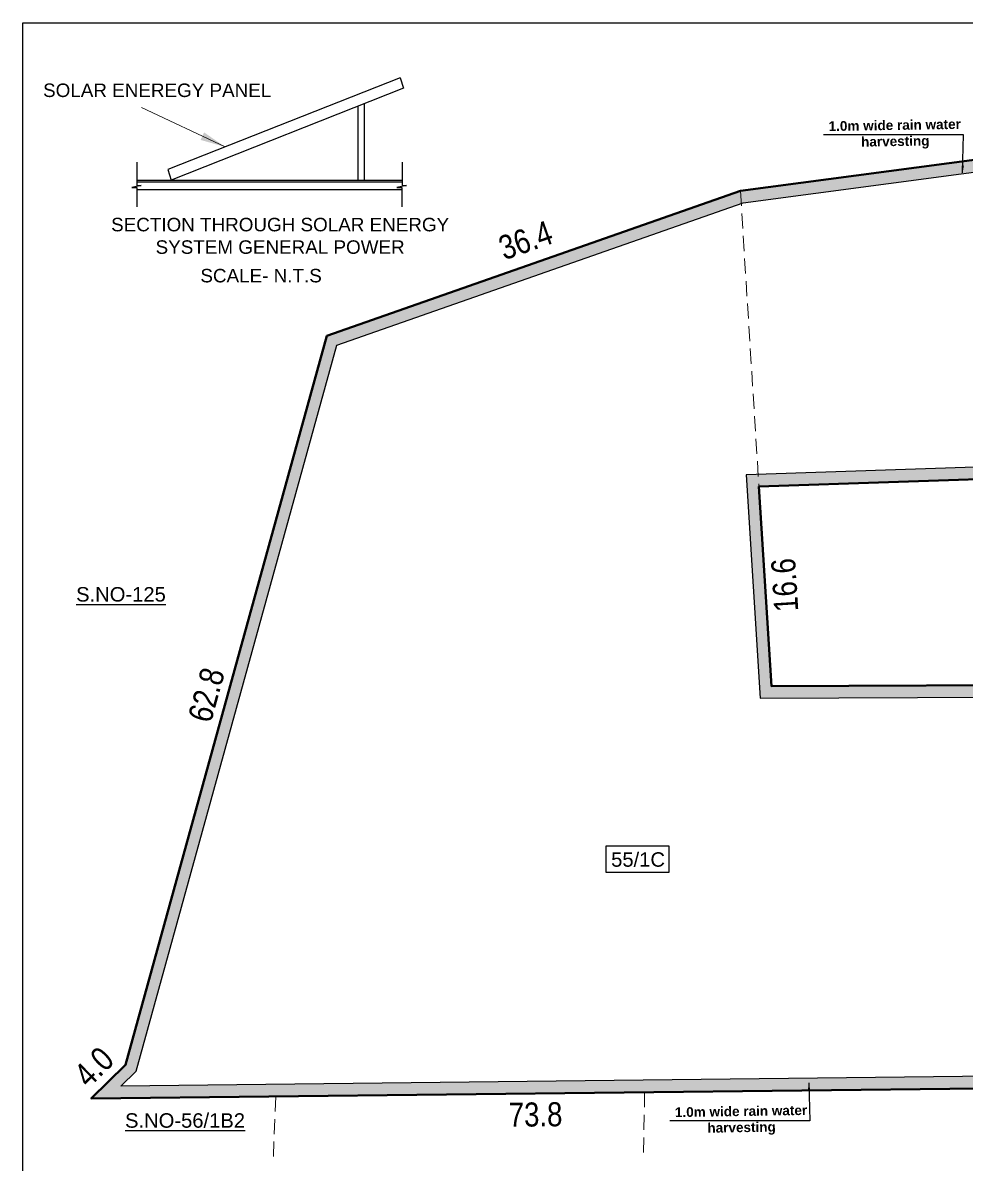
# Model space of a CAD drawing. Header units: metres. Extents: x 2792 to 3145, y -72 to 111.
# Drawn here: x 2791.7 to 2870, y 16.7 to 111.4 of the extents above; entities that cross this region are included whole.
import ezdxf
from ezdxf.enums import TextEntityAlignment as Align

# ---------------------------------------------------------------- set-up
doc = ezdxf.new("R2010")
doc.units = ezdxf.units.M
doc.header["$MEASUREMENT"] = 0
doc.header["$PDMODE"] = 35
doc.linetypes.add('HIDDEN', pattern=[0.375, 0.25, -0.125])
for name, color, linetype in [('A-HATC-WALL-200', 8, 'Continuous'), ('PLOT_BOUNDARY', 70, 'Continuous'), ('RWH_1', 130, 'Continuous'), ('THIN', 8, 'Continuous')]:
    doc.layers.add(name, color=color, linetype=linetype)
for name, color, linetype, lineweight in [('DIM', 7, 'Continuous', 18), ('DM', 7, 'Continuous', 18), ('FMB', 1, 'Continuous', 35), ('FMB DIM', 3, 'Continuous', 25), ('Text', 7, 'Continuous', 5), ('TITLE TEXT', 30, 'Continuous', 25)]:
    doc.layers.add(name, color=color, linetype=linetype, lineweight=lineweight)
doc.styles.add('RD', font='ARIALN.TTF', dxfattribs={"height": 2})
doc.styles.add('SKR', font='ARIALN.TTF')
doc.styles.get("Standard").update_dxf_attribs({"font": 'arial.ttf'})
doc.dimstyles.new('FMB', dxfattribs={"dimtxt": 2, "dimasz": 0.15, "dimexe": 0.15, "dimexo": 0.15, "dimgap": 0.05, "dimtad": 1, "dimdec": 1, "dimzin": 1, "dimdsep": 46, "dimtxsty": 'RD', "dimblk": 'OBLIQUE', "dimcen": 2.5, "dimdle": 0.15, "dimse1": 1, "dimse2": 1, "dimsd1": 1, "dimsd2": 1, "dimclrd": 5, "dimclre": 5, "dimadec": 0, "dimazin": 0, "dimtfac": 1, "dimtdec": 1, "dimtmove": 0, "dimatfit": 3, "dimldrblk": 'OBLIQUE', "dimfxl": 0, "dimlwd": -1, "dimlwe": -1, "dimarcsym": 0})
doc.dimstyles.new('SKR12', dxfattribs={"dimtxt": 0.3, "dimasz": 0.3, "dimexe": 0.3, "dimexo": 0.0625, "dimgap": 0.09, "dimtad": 0, "dimzin": 0, "dimdsep": 46, "dimtxsty": 'SKR', "dimblk": 'OBLIQUE', "dimcen": 0.09, "dimclrd": 8, "dimclre": 8, "dimadec": 0, "dimazin": 0, "dimtfac": 1, "dimtofl": 0, "dimtmove": 2, "dimatfit": 3, "dimfxl": 0, "dimtolj": 1, "dimtzin": 0, "dimarcsym": 0})
doc.dimstyles.get("Standard").update_dxf_attribs({"dimtxt": 0.18, "dimasz": 0.18, "dimexe": 0.18, "dimexo": 0.0625, "dimgap": 0.09, "dimtad": 0, "dimtih": 1, "dimtoh": 1, "dimdec": 4, "dimzin": 0, "dimdsep": 46, "dimtxsty": 'Standard', "dimcen": 0.09, "dimadec": 0, "dimazin": 0, "dimtfac": 1, "dimtdec": 4, "dimtofl": 0, "dimtmove": 0, "dimatfit": 3, "dimfxl": 0, "dimtolj": 1, "dimtzin": 0, "dimarcsym": 0})

# ---------------------------------------------------------------- blocks, each defined once
blk = doc.blocks.new('*D134')
at = {"layer": 'Defpoints', "color": 0}
for p in [(2851.362, 97.397), (2816.695, 86.259), (2817.012, 85.353)]:
    blk.add_point(p, dxfattribs=at)
at = {"layer": 'FMB DIM', "color": 0, "insert": (2833.515, 93.291), "char_height": 2, "attachment_point": 5, "rotation": 19.3209, "style": 'RD'}
blk.add_mtext('36.4', dxfattribs=at)
blk = doc.blocks.new('_Oblique')
at = {"color": 0, "linetype": 'ByBlock', "lineweight": -2}
blk.add_line((-0.5, -0.5), (0.5, 0.5), dxfattribs=at)
blk = doc.blocks.new('*D135')
at = {"layer": 'Defpoints', "color": 0}
for p in [(2917.486, 106.903), (2917.581, 106.185), (2851.362, 97.397)]:
    blk.add_point(p, dxfattribs=at)
at = {"layer": 'FMB DIM', "color": 0, "insert": (2884.236, 103.57), "char_height": 2, "attachment_point": 5, "rotation": 7.56002, "style": 'RD'}
blk.add_mtext('66.8', dxfattribs=at)
blk = doc.blocks.new('*D138')
at = {"layer": 'Defpoints', "color": 0}
for p in [(2934.128, 75.571), (2852.901, 72.845), (2852.994, 70.06)]:
    blk.add_point(p, dxfattribs=at)
at = {"layer": 'FMB DIM', "color": 0, "insert": (2893.572, 72.493), "char_height": 2, "attachment_point": 5, "rotation": 1.92217, "style": 'RD'}
blk.add_mtext('81.3', dxfattribs=at)
blk = doc.blocks.new('*D139')
at = {"layer": 'Defpoints', "color": 0}
for p in [(2852.901, 72.845), (2853.939, 56.277), (2854.502, 56.313)]:
    blk.add_point(p, dxfattribs=at)
at = {"layer": 'FMB DIM', "color": 0, "insert": (2855.052, 64.663), "char_height": 2, "attachment_point": 5, "rotation": 93.58574, "style": 'RD'}
blk.add_mtext('16.6', dxfattribs=at)
blk = doc.blocks.new('*D140')
at = {"layer": 'Defpoints', "color": 0}
for p in [(2931.136, 57.002), (2853.939, 56.277), (2931.138, 56.605)]:
    blk.add_point(p, dxfattribs=at)
at = {"layer": 'FMB DIM', "color": 0, "insert": (2892.532, 57.893), "char_height": 2, "attachment_point": 5, "rotation": 0.24334, "style": 'RD'}
blk.add_mtext('77.2', dxfattribs=at)
blk = doc.blocks.new('*D142')
at = {"layer": 'Defpoints', "color": 0}
for p in [(2817.012, 85.353), (2799.669, 24.993), (2800.278, 24.824)]:
    blk.add_point(p, dxfattribs=at)
at = {"layer": 'FMB DIM', "color": 0, "insert": (2807.003, 55.543), "char_height": 2, "attachment_point": 5, "rotation": 74.54539, "style": 'RD'}
blk.add_mtext('62.8', dxfattribs=at)
blk = doc.blocks.new('*D143')
at = {"layer": 'Defpoints', "color": 0}
for p in [(2800.278, 24.824), (2796.971, 22.482), (2797.425, 22.02)]:
    blk.add_point(p, dxfattribs=at)
at = {"layer": 'FMB DIM', "color": 0, "insert": (2797.646, 24.648), "char_height": 2, "attachment_point": 5, "rotation": 44.5049, "style": 'RD'}
blk.add_mtext('4.0', dxfattribs=at)
blk = doc.blocks.new('*D144')
at = {"layer": 'Defpoints', "color": 0}
for p in [(2871.22, 22.865), (2797.425, 22.02), (2871.252, 20.038)]:
    blk.add_point(p, dxfattribs=at)
at = {"layer": 'FMB DIM', "color": 0, "insert": (2834.342, 20.687), "char_height": 2, "attachment_point": 5, "rotation": 0.65575, "style": 'RD'}
blk.add_mtext('73.8', dxfattribs=at)
blk = doc.blocks.new('*D145')
at = {"layer": 'Defpoints', "color": 0}
for p in [(2868.553, 22.863), (2871.22, 22.865), (2871.236, -5.935)]:
    blk.add_point(p, dxfattribs=at)
at = {"layer": 'FMB DIM', "color": 0, "insert": (2869.633, 8.464), "char_height": 2, "attachment_point": 5, "rotation": 90.03173, "style": 'RD'}
blk.add_mtext('28.8', dxfattribs=at)
blk = doc.blocks.new('A$C21AA1253')
at = {"layer": 'THIN', "linetype": 'Continuous'}
for p, q in [((-16.329, 0.944), (-30.104, -4.505)), ((-16.329, 0.944), (-16.127, 0.323)), ((-16.127, 0.323), (-29.901, -5.126)), ((-18.44, -5.126), (-18.44, -0.592)), ((-18.814, -5.126), (-18.814, -0.74)), ((-31.941, -4.062), (-31.941, -5.436)), ((-30.104, -4.505), (-29.901, -5.126)), ((-16.214, -4.062), (-16.214, -5.436)), ((-31.941, -5.126), (-16.214, -5.126)), ((-31.941, -5.219), (-16.214, -5.219)), ((-31.68, -5.436), (-32.247, -5.553)), ((-32.247, -5.553), (-31.944, -5.553)), ((-31.944, -5.553), (-31.944, -6.708)), ((-31.944, -5.688), (-16.216, -5.688)), ((-31.941, -5.436), (-31.68, -5.436)), ((-15.952, -5.436), (-16.519, -5.553)), ((-16.519, -5.553), (-16.216, -5.553)), ((-16.216, -5.553), (-16.216, -6.708)), ((-16.214, -5.436), (-15.952, -5.436))]:
    blk.add_line(p, q, dxfattribs=at)
at = {"layer": 'Text', "ltscale": 3}
for s, p in [('SOLAR ENEREGY PANEL', (-30.739, 0.203)), ('SCALE- N.T.S', (-24.574, -10.789))]:
    blk.add_text(s, height=0.8, dxfattribs=at).set_placement(p, align=Align.MIDDLE)
at = {"layer": 'Text', "insert": (-23.445, -7.362), "char_height": 0.8, "width": 22.41325, "attachment_point": 2}
blk.add_mtext('SECTION THROUGH SOLAR ENERGY SYSTEM GENERAL POWER', dxfattribs=at)
at = {"layer": 'Text', "ltscale": 3}
blk.add_leader([(-26.702, -3.159), (-31.663, -0.823)], dimstyle='Standard', override={"dimasz": 1.5, "dimgap": 0.09, "dimtad": 0}, dxfattribs=at)

msp = doc.modelspace()

# ---------------------------------------------------------------- hatches: boundary and pattern name
at = {"layer": 'A-HATC-WALL-200', "lineweight": -3, "ltscale": 1000}
h = msp.add_hatch(dxfattribs=at)
h.set_pattern_fill('HEX', color=253)
h.set_pattern_definition([(0, (-1565.27826, 64.48317), (0, 0.216506351), [0.125, -0.25]), (120, (-1565.27826, 64.48317), (-0.1875, -0.108253175), [0.125, -0.25]), (60, (-1565.15326, 64.48317), (-0.1875, 0.108253175), [0.125, -0.25])])
h.paths.add_polyline_path([(2901.15254, -53.49392), (2901.06144, -52.45791), (2883.71352, -59.1069), (2883.40548, -60.2959)], flags=17)
h.paths.add_polyline_path([(2926.88268, -43.63224), (2927.86108, -28.0022), (2926.85378, -28.0876), (2925.92477, -42.92845), (2907.86906, -49.84873), (2907.96015, -50.88475)], flags=17)
h.paths.add_polyline_path([(2931.00711, 22.25542), (2930.00571, 22.26431), (2927.29652, -21.01491), (2928.30382, -20.92951)], flags=17)
h.paths.add_polyline_path([(2879.13843, 55.38435), (2879.13418, 56.38435), (2853.93884, 56.27734), (2852.90064, 72.84484), (2934.1285, 75.57091), (2928.52192, 105.04236), (2917.58145, 106.18521), (2851.36211, 97.39668), (2817.01214, 85.35343), (2800.27752, 24.82416), (2797.42475, 22.02028), (2871.21992, 22.8649), (2871.23587, -5.9351), (2869.09868, -42.2723), (2883.36924, -60.30979), (2883.69753, -59.11303), (2870.11932, -41.95065), (2872.23589, -5.9642), (2872.21936, 23.8764), (2799.89764, 23.04865), (2801.16985, 24.29906), (2817.8366, 84.58281), (2851.59577, 96.41893), (2917.59548, 105.1783), (2927.6785, 104.12502), (2932.92789, 76.53118), (2851.83821, 73.80975), (2852.99979, 55.27334)])

# ---------------------------------------------------------------- linework, layer by layer
msp.add_lwpolyline([(2791.73892, -71.97156), (2791.73892, 111.35644), (2991.48304, 111.35644), (2991.48304, -71.97156)], close=True)
at = {"layer": 'FMB', "color": 4, "linetype": 'HIDDEN', "lineweight": 13, "ltscale": 5}
for p, q in [((2851.36211, 97.39668), (2852.90064, 72.84484)), ((2812.76594, 22.19587), (2812.5445, 16.89357)), ((2843.40591, 22.54655), (2843.30911, 17.17973))]:
    msp.add_line(p, q, dxfattribs=at)
at = {"layer": 'FMB', "lineweight": 40}
msp.add_lwpolyline([(2917.58145, 106.18521), (2928.52192, 105.04236), (2934.1285, 75.57091), (2852.90064, 72.84484), (2853.93884, 56.27734), (2931.13814, 56.60521), (2931.78077, 34.6146), (2926.88268, -43.63224), (2883.36924, -60.30979), (2869.09868, -42.2723), (2871.23587, -5.9351), (2871.21992, 22.8649), (2797.42475, 22.02028), (2800.27752, 24.82416), (2817.01214, 85.35343), (2851.36211, 97.39668)], close=True, dxfattribs=at)
at = {"layer": 'PLOT_BOUNDARY', "color": 70, "linetype": 'ByBlock'}
msp.add_lwpolyline([(2917.58145, 106.18521), (2928.52192, 105.04236), (2934.1285, 75.57091), (2852.90064, 72.84484), (2853.93884, 56.27734), (2931.13814, 56.60521), (2931.78077, 34.6146), (2926.88268, -43.63224), (2883.36924, -60.30979), (2869.09868, -42.2723), (2871.23587, -5.9351), (2871.21992, 22.8649), (2797.42475, 22.02028), (2800.27752, 24.82416), (2817.01214, 85.35343), (2851.36211, 97.39668)], close=True, dxfattribs=at)
at = {"layer": 'RWH_1'}
for points in [[(2917.58145, 106.18521), (2851.36211, 97.39668), (2817.01214, 85.35343), (2800.27752, 24.82416), (2797.42475, 22.02028), (2871.21992, 22.8649)], [(2872.21936, 23.8764), (2799.89764, 23.04865), (2801.16985, 24.29906), (2817.8366, 84.58281), (2851.59577, 96.41893), (2917.59548, 105.1783)], [(2932.92789, 76.53118), (2851.83821, 73.80975), (2852.99979, 55.27334), (2879.13843, 55.37227)], [(2879.13418, 56.37226), (2853.93884, 56.27734), (2852.90064, 72.84484), (2934.1285, 75.57091)]]:
    msp.add_lwpolyline(points, dxfattribs=at)
at = {"layer": 'TITLE TEXT', "color": 2}
msp.add_lwpolyline([(2840.19882, 42.99962), (2845.40228, 42.99962), (2845.40228, 40.80589), (2840.19882, 40.80589)], close=True, dxfattribs=at)

# ---------------------------------------------------------------- block references
at = {"layer": 'DIM', "xscale": 1.400409178539623, "yscale": 1.400409178539623, "zscale": 1.400409178539623}
msp.add_blockref('A$C21AA1253', (2845.95208, 105.4699), dxfattribs=at)

# ---------------------------------------------------------------- texts
at = {"layer": 'Text', "color": 6, "char_height": 0.8041491, "width": 12.0558439, "attachment_point": 7, "rotation": 0.9467433, "style": 'SKR'}
for insert in [(2858.03077, 100.76982), (2845.2609, 18.88061)]:
    msp.add_mtext('{\\fSansSerif|b1|i0|c2|p2;\\W2.22159;\\C256; \\W1;1.0m wide rain water \\P\\W5.39946;  \\W1;harvesting }', dxfattribs=dict(at, insert=insert))
at = {"layer": 'TITLE TEXT', "color": 2}
for s, p in [('%%US.NO-125', (2796.16908, 63.29604)), ('55/1C', (2840.62393, 41.27347)), ('%%US.NO-56/1B2', (2800.23467, 19.60071))]:
    msp.add_text(s, height=1.2, dxfattribs=at).set_placement(p)

# ---------------------------------------------------------------- dimensions: what is measured, and where the dimension line sits
at = {"layer": 'FMB DIM'}
for p1, p2, distance, picture, middle in [((2851.36211, 97.39668), (2917.58145, 106.18521), 0.72359, '*D135', (2884.23566, 103.57008)), ((2817.01214, 85.35343), (2800.27752, 24.82416), -0.63186, '*D142', (2807.0034, 55.5426)), ((2934.1285, 75.57091), (2852.90064, 72.84484), 2.78683, '*D138', (2893.57212, 72.49316)), ((2852.90064, 72.84484), (2853.93884, 56.27734), 0.56421, '*D139', (2855.05189, 64.66337)), ((2853.93884, 56.27734), (2931.13814, 56.60521), 0.39726, '*D140', (2892.53233, 57.89261)), ((2800.27752, 24.82416), (2797.42475, 22.02028), -0.64756, '*D143', (2797.64637, 24.64798)), ((2797.42475, 22.02028), (2871.21992, 22.8649), -2.82671, '*D144', (2834.34243, 20.68714)), ((2871.23587, -5.9351), (2871.21992, 22.8649), 2.66651, '*D145', (2869.63253, 8.46402))]:
    dim = msp.add_aligned_dim(p1=p1, p2=p2, distance=distance, dimstyle='FMB', dxfattribs=at)
    dim.commit()
    dim.dimension.update_dxf_attribs({"geometry": picture, "text_midpoint": middle})
dim = msp.add_aligned_dim(p1=(2851.36211, 97.39668), p2=(2817.01214, 85.35343), distance=-0.95946, dimstyle='FMB', override={"dimtxt": 1}, dxfattribs=at)
dim.commit()
dim.dimension.update_dxf_attribs({"geometry": '*D134', "text_midpoint": (2833.51528, 93.2913)})

# ---------------------------------------------------------------- leaders
at = {"layer": 'DM', "color": 0, "ltscale": 10}
for points in [[(2869.82199, 98.88607), (2869.89229, 102.05823), (2858.27279, 102.04813)], [(2857.05212, 23.34117), (2857.12242, 20.16902), (2845.50292, 20.17912)]]:
    msp.add_leader(points, dimstyle='SKR12', override={"dimasz": 0.6, "dimgap": 0.09, "dimtad": 0}, dxfattribs=at)

doc.saveas('drawing.dxf')
